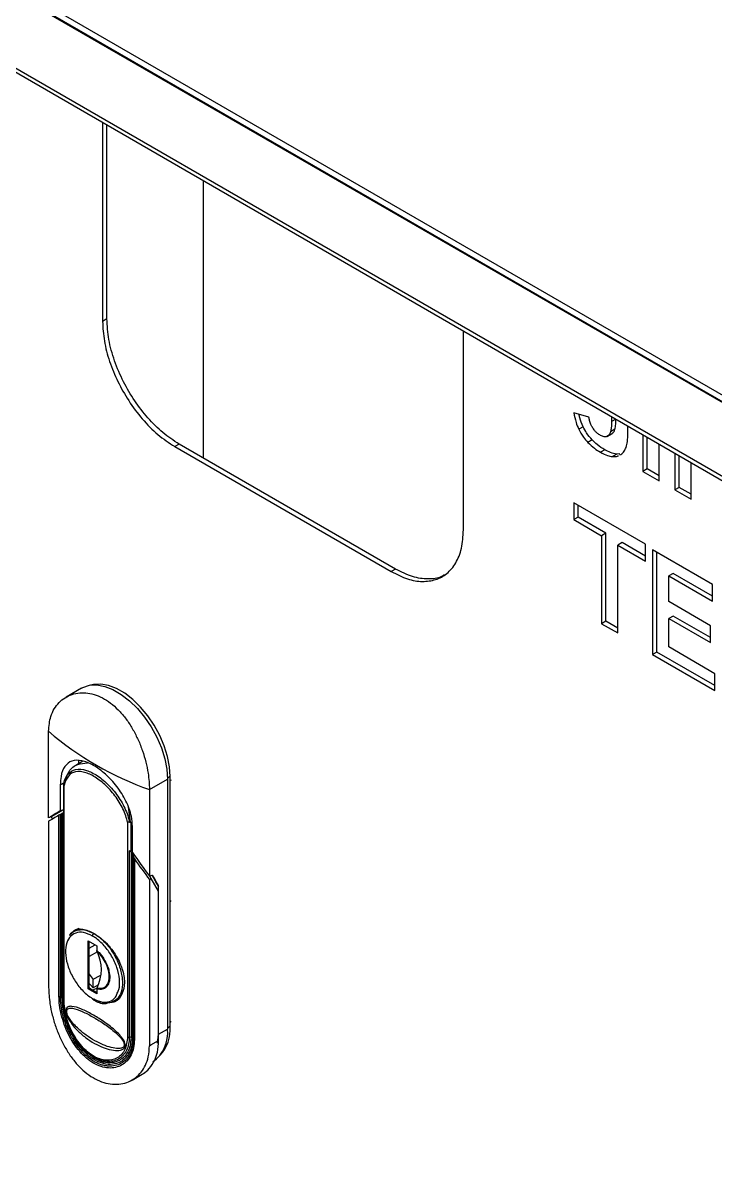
# Model space of a CAD drawing. Header units: millimetres. Extents: x -1281 to 3780, y -2005 to 2969.
# Drawn here: x 1868.2 to 2004.1, y 1909.5 to 2132.4 of the extents above; entities that cross this region are included whole.
import ezdxf

# ---------------------------------------------------------------- set-up
doc = ezdxf.new("R2010")
doc.units = ezdxf.units.MM

msp = doc.modelspace()

# ---------------------------------------------------------------- linework, layer by layer
at = {"color": 7, "linetype": 'Continuous'}
for p, q in [((2235.7967, 1926.3708), (1620.6138, 2281.5084)), ((2236.0316, 1924.8257), (1620.8487, 2279.9632)), ((2236.1389, 1924.9838), (1620.956, 2280.1213)), ((2236.0316, 1910.2913), (1620.8487, 2265.4288)), ((1621.3045, 2264.4216), (2236.0316, 1909.5471)), ((1883.8723, 2112.8443), (1883.8723, 2073.8226)), ((1884.7209, 2074.3124), (1884.7209, 2112.3545)), ((1903.6914, 2047.0066), (1903.6914, 2101.403)), ((1884.7209, 2074.3124), (1883.8723, 2073.8226)), ((1954.6842, 2032.9438), (1954.6842, 2071.9655)), ((1979.3046, 2055.0237), (1976.3364, 2055.9244)), ((1983.756, 2055.1827), (1983.756, 2054.1967)), ((1984.6045, 2054.6866), (1983.756, 2054.1967)), ((1984.6045, 2054.6866), (1984.6045, 2054.6929)), ((1978.1658, 2053.1759), (1977.3173, 2052.686)), ((1984.3991, 2052.6753), (1983.5506, 2052.1854)), ((1986.9249, 2051.2929), (1986.9249, 2053.3534)), ((1979.9433, 2050.591), (1979.0948, 2050.1012)), ((1982.8667, 2051.2419), (1983.9273, 2051.8542)), ((1989.9046, 2051.6332), (1989.9046, 2044.4098)), ((1990.7531, 2044.8996), (1990.7531, 2051.1434)), ((1898.8831, 2049.7823), (1898.0346, 2049.2925)), ((1898.0346, 2049.2925), (1940.5216, 2024.7652)), ((1941.3702, 2025.2551), (1898.8831, 2049.7823)), ((1982.4162, 2048.6605), (1981.5677, 2048.1707)), ((1993.0732, 2042.5806), (1993.0732, 2049.804)), ((1996.1783, 2048.0115), (1996.1783, 2040.7881)), ((1984.7593, 2047.8159), (1983.9108, 2047.326)), ((1985.3941, 2047.8454), (1984.7593, 2047.8159)), ((1985.4029, 2047.6387), (1985.5879, 2047.7277)), ((1997.0268, 2041.2779), (1997.0268, 2047.5217)), ((1999.3472, 2038.9587), (1999.3472, 2046.1821)), ((1990.7531, 2044.8996), (1989.9046, 2044.4098)), ((1989.9046, 2044.4098), (1993.0732, 2042.5806)), ((1993.0732, 2043.5603), (1990.7531, 2044.8996)), ((1997.0268, 2041.2779), (1996.1783, 2040.7881)), ((1999.3472, 2039.9384), (1997.0268, 2041.2779)), ((1996.1783, 2040.7881), (1999.3472, 2038.9587)), ((1990.4196, 2030.1432), (1976.3358, 2038.2736)), ((1976.3358, 2038.2736), (1976.3358, 2034.9627)), ((1977.1843, 2035.4526), (1977.1843, 2037.7838)), ((1977.1843, 2035.4526), (1976.3358, 2034.9627)), ((1976.3358, 2034.9627), (1981.7931, 2031.8123)), ((1982.6416, 2032.3021), (1977.1843, 2035.4526)), ((1982.6416, 2032.3021), (1981.7931, 2031.8123)), ((1982.6416, 2015.0509), (1982.6416, 2032.3021)), ((1981.7931, 2031.8123), (1981.7931, 2014.561)), ((1985.8102, 2030.473), (1984.9617, 2029.9831)), ((1990.4196, 2027.812), (1985.8102, 2030.473)), ((1990.4196, 2026.8323), (1990.4196, 2030.1432)), ((1984.9617, 2012.7319), (1984.9617, 2029.9831)), ((1984.9617, 2029.9831), (1990.4196, 2026.8323)), ((2003.5841, 2022.2603), (1991.7897, 2029.0691)), ((1991.7897, 2029.0691), (1991.7897, 2008.507)), ((1992.6382, 2008.9968), (1992.6382, 2028.5793)), ((1941.3702, 2025.2551), (1940.5216, 2024.7652)), ((1995.8071, 2024.4187), (1994.9586, 2023.9289)), ((1994.9586, 2018.8755), (1994.9586, 2023.9289)), ((1994.9586, 2023.9289), (2003.5841, 2018.9495)), ((2003.5841, 2019.9291), (1995.8071, 2024.4187)), ((2003.5841, 2018.9495), (2003.5841, 2022.2603)), ((2003.1317, 2014.1573), (1994.9586, 2018.8755)), ((1982.6416, 2015.0509), (1981.7931, 2014.561)), ((1981.7931, 2014.561), (1984.9617, 2012.7319)), ((1984.9617, 2013.7115), (1982.6416, 2015.0509)), ((1995.8071, 2016.0549), (1994.9586, 2015.565)), ((1994.9586, 2009.9881), (1994.9586, 2015.565)), ((1994.9586, 2015.565), (2003.1317, 2010.8468)), ((2003.1317, 2011.8265), (1995.8071, 2016.0549)), ((2003.1317, 2010.8468), (2003.1317, 2014.1573)), ((1992.6382, 2008.9968), (1991.7897, 2008.507)), ((1991.7897, 2008.507), (2004.0378, 2001.4363)), ((2004.0378, 2002.416), (1992.6382, 2008.9968)), ((2004.0378, 2004.7468), (1994.9586, 2009.9881)), ((2004.0378, 2001.4363), (2004.0378, 2004.7468)), ((1879.7219, 2001.9032), (1876.7132, 2000.1664)), ((1873.2856, 1976.4625), (1873.2856, 1993.452)), ((1880.0256, 1987.588), (1878.6162, 1986.7744)), ((1879.2079, 1987.1159), (1879.2079, 1987.6584)), ((1893.0846, 1982.0221), (1896.6204, 1984.0634)), ((1896.6204, 1984.0634), (1896.6204, 1935.071)), ((1897.1507, 1935.5812), (1897.1507, 1984.5737)), ((1897.1507, 1983.9613), (1897.3275, 1983.8592)), ((1875.5794, 1982.9534), (1875.5794, 1977.8615)), ((1876.2058, 1983.0701), (1876.2058, 1940.9317)), ((1876.308, 1940.7478), (1876.308, 1982.8544)), ((1893.0846, 1982.0221), (1893.0846, 1965.0327)), ((1873.8158, 1976.6928), (1873.2856, 1976.4625)), ((1876.2058, 1978.0729), (1873.8158, 1976.6928)), ((1873.8158, 1976.6928), (1874.061, 1976.2625)), ((1875.3124, 1941.5214), (1875.3124, 1976.9852)), ((1875.5794, 1977.8615), (1876.2058, 1978.1352)), ((1875.61, 1941.4087), (1875.61, 1977.157)), ((1875.9046, 1941.2983), (1875.9046, 1977.3272)), ((1876.109, 1941.1395), (1876.109, 1977.4452)), ((1888.8842, 1978.5794), (1889.2692, 1975.7133)), ((1873.2856, 1975.8147), (1873.2856, 1943.2348)), ((1888.7767, 1975.6564), (1888.7767, 1933.5498)), ((1889.4335, 1975.5152), (1889.6529, 1975.6419)), ((1889.4335, 1975.5152), (1889.4335, 1970.0337)), ((1889.7503, 1969.6809), (1889.7503, 1974.7728)), ((1889.1179, 1970.0485), (1889.1179, 1933.4915)), ((1889.4335, 1970.0337), (1889.7503, 1970.2166)), ((1889.4552, 1969.7406), (1889.4552, 1933.4349)), ((1889.7303, 1969.3458), (1889.7303, 1933.3169)), ((1889.9214, 1968.8952), (1889.9214, 1933.1469)), ((1890.1167, 1968.4389), (1890.1167, 1932.9751)), ((1893.0846, 1965.0327), (1893.6148, 1965.2631)), ((1893.0846, 1964.385), (1893.4384, 1964.5892)), ((1893.0846, 1964.385), (1893.0846, 1931.805)), ((1893.4384, 1964.5892), (1893.1627, 1965.0667)), ((1894.8526, 1962.1073), (1893.4384, 1964.5892)), ((1893.6017, 1965.2574), (1894.3556, 1963.9515)), ((1894.2917, 1964.0637), (1894.3556, 1963.9515)), ((1894.2917, 1964.0637), (1894.7887, 1963.203)), ((1894.8526, 1963.0907), (1894.3556, 1963.9515)), ((1894.7887, 1963.203), (1894.8526, 1963.0907)), ((1894.8526, 1962.9087), (1894.8526, 1963.0907)), ((1894.8526, 1934.0505), (1894.8526, 1962.9087)), ((1894.8526, 1932.8256), (1894.8526, 1962.1073)), ((1897.1507, 1960.2816), (1897.3275, 1960.1795)), ((1879.2326, 1954.7709), (1878.2427, 1954.1995)), ((1881.064, 1952.3811), (1882.7611, 1951.4014)), ((1881.064, 1942.9909), (1881.064, 1952.3811)), ((1881.2762, 1943.1133), (1881.2762, 1952.2586)), ((1881.2762, 1950.9285), (1882.4254, 1951.5952)), ((1882.8553, 1950.1994), (1881.2762, 1949.2821)), ((1882.7611, 1951.4014), (1882.7611, 1950.4679)), ((1882.063, 1944.8333), (1883.4048, 1945.6031)), ((1881.2761, 1943.2321), (1881.5727, 1942.9421)), ((1882.063, 1943.1896), (1882.063, 1944.8333)), ((1882.9357, 1943.691), (1882.063, 1943.1896)), ((1881.2762, 1943.1133), (1881.064, 1942.9909)), ((1882.7611, 1942.0112), (1881.064, 1942.9909)), ((1882.7611, 1942.2561), (1881.2762, 1943.1133)), ((1882.7611, 1942.9447), (1882.7611, 1942.0112)), ((1886.1451, 1940.5176), (1887.135, 1941.0891)), ((1897.1507, 1936.6019), (1897.3275, 1936.4998)), ((1894.8526, 1934.0505), (1896.6204, 1935.071)), ((1893.3706, 1931.9702), (1894.8526, 1932.8256)), ((1894.6855, 1932.3152), (1894.8526, 1934.0505)), ((1893.0846, 1931.805), (1893.3706, 1931.9701)), ((1889.6507, 1925.087), (1891.6344, 1926.2322))]:
    msp.add_line(p, q, dxfattribs=at)
at = {"color": 8, "linetype": 'Continuous'}
for p, q in [((1875.5794, 1982.9534), (1876.2964, 1983.3531)), ((1897.1507, 1984.5737), (1896.6188, 1984.2666)), ((1894.2917, 1964.0637), (1893.6096, 1965.2608)), ((1897.1507, 1935.5812), (1896.6204, 1935.2751))]:
    msp.add_line(p, q, dxfattribs=at)
at = {"color": 7, "linetype": 'Continuous', "flags": 128}
for points in [[(1879.7217, 2001.9031), (1880.0161, 2002.0593), (1881.3064, 2002.4741), (1882.7443, 2002.5426), (1884.2907, 2002.263), (1885.9034, 2001.6427), (1887.5384, 2000.6989), (1889.1511, 1999.4571), (1890.6974, 1997.9514), (1892.1354, 1996.2227), (1893.4256, 1994.3182), (1894.533, 1992.2899), (1895.4272, 1990.193), (1896.084, 1988.0849), (1896.4853, 1986.023), (1896.6204, 1984.0634)], [(1897.1507, 1984.5737), (1897.0181, 1986.4982), (1896.6239, 1988.5233), (1895.9789, 1990.5938), (1895.1006, 1992.6532), (1894.013, 1994.6453), (1892.7458, 1996.5158), (1891.3336, 1998.2136), (1889.8148, 1999.6925), (1888.2309, 2000.9121), (1886.6251, 2001.8391), (1885.0412, 2002.4482), (1883.5224, 2002.7229), (1882.1102, 2002.6556), (1881.4822, 2002.5023)], [(1893.6148, 1965.2631), (1894.1071, 1964.3991), (1894.5994, 1963.5352), (1894.7887, 1963.203)], [(1882.063, 1943.1896), (1881.4619, 1943.8181), (1881.2762, 1944.0318)]]:
    msp.add_lwpolyline(points, dxfattribs=at)
at = {"color": 7, "linetype": 'Continuous'}
for centre, radius, start, end in [((1913.6364, 2040.4861), 61.9709, 229.373525, 250.631851), ((1875.5192, 1946.729), 8.118, 333.755307, 26.244693), ((1889.5541, 1951.5492), 10.0608, 214.635138, 221.876815), ((1875.6681, 1942.0114), 0.6055, 234.024551, 264.493849), ((1875.5509, 1940.8024), 0.6091, 54.500722, 84.432452), ((1889.742, 1934.322), 6.919, 305.100138, 6.213948), ((1889.5959, 1935.0657), 7.5724, 316.843094, 3.903365), ((1889.075, 1934.2678), 0.7775, 247.439855, 273.169234), ((1889.1607, 1932.7126), 0.78, 67.817299, 93.141858), ((1889.6205, 1933.0011), 0.3344, 25.836244, 70.832469), ((1890.2248, 1933.2947), 0.3374, 205.980658, 251.312243)]:
    msp.add_arc(centre, radius, start, end, dxfattribs=at)
at = {"color": 8, "linetype": 'Continuous'}
for centre, radius, start, end in [((1875.9679, 1940.9388), 0.2454, 16.167736, 54.88206), ((1876.4263, 1940.9339), 0.2206, 180.565558, 237.551696)]:
    msp.add_arc(centre, radius, start, end, dxfattribs=at)
at = {"color": 7, "linetype": 'Continuous'}
for centre, major_axis, ratio, start_param, end_param in [((1928.8644, 2002.0228), (66.0724, 33.5655), 0.05690571, 2.4794737, 2.54071048), ((1928.8644, 2007.9015), (66.1, 38.1649), 0.00007037, 2.51519225, 2.56957054), ((1875.7175, 1977.2191), (0.5, 0.2887), 0.00007037, 1.78743086, 2.51519226), ((1875.5025, 1977.095), (0.5, 0.2887), 0.00007037, 4.92902351, 5.64675908), ((1928.8644, 2007.9015), (65.85, 38.0206), 0.00007037, 2.4999625, 2.50516646), ((1875.7084, 1977.214), (0.5, 0.2887), 0.00007037, 5.64155516, 6.35929084), ((1889.0799, 1970.6461), (-0.3536, 0.6124), 0.57733463, 2.43229994, 3.14155202), ((1889.156, 1969.4509), (-0.3536, 0.6124), 0.57733463, 4.856157, 5.5738926), ((1928.8644, 2007.9015), (-46.5649, 80.6484), 0.57733463, 1.71456434, 1.7197683), ((1889.4331, 1969.0531), (-0.3536, 0.6124), 0.57733463, 4.14362535, 4.86136095), ((1928.8644, 2002.0228), (-50.6315, 78.8805), 0.5387017, 1.6358049, 1.69704169), ((1890.4098, 1968.7374), (-0.3536, 0.6124), 0.57733463, 1.0020327, 1.72979409), ((1928.8644, 2007.9015), (-46.7417, 80.9545), 0.57733463, 1.72979409, 1.78417238), ((1898.5416, 1956.7959), (66.7544, 32.5633), 0.07514462, 4.42306904, 4.43499959)]:
    msp.add_ellipse(centre, major_axis=major_axis, ratio=ratio, start_param=start_param, end_param=end_param, dxfattribs=at)
for points, knots in [([(1883.8723, 2073.8226), (1883.9419, 2072.5498), (1884.0789, 2070.0413), (1885.1626, 2065.9908), (1886.7869, 2062.0232), (1888.9649, 2058.1732), (1891.6278, 2054.6219), (1894.7157, 2051.47), (1896.9172, 2050.0256), (1898.0346, 2049.2925)], [0, 0, 0, 0, 0.14399691, 0.28380367, 0.42162673, 0.55884174, 0.70306734, 0.84930066, 1, 1, 1, 1]), ([(1898.8831, 2049.7823), (1897.8157, 2050.4789), (1895.7119, 2051.8516), (1892.746, 2054.8153), (1890.1221, 2058.2058), (1887.877, 2062.0171), (1886.1331, 2066.0989), (1884.9474, 2070.3492), (1884.7971, 2072.9782), (1884.7209, 2074.3124)], [0, 0, 0, 0, 0.14400067, 0.28380809, 0.42163152, 0.55884775, 0.70307258, 0.84930457, 1, 1, 1, 1]), ([(1976.3364, 2055.9244), (1976.4545, 2055.2936), (1976.6552, 2054.2216), (1977.1242, 2053.1337), (1977.3173, 2052.686)], [0, 0, 0, 0, 0.5884507, 1, 1, 1, 1]), ([(1978.1658, 2053.1759), (1977.9158, 2053.7554), (1977.5616, 2054.5764), (1977.4056, 2055.3781), (1977.3597, 2055.6139)], [0, 0, 0, 0, 0.70593874, 1, 1, 1, 1]), ([(1979.6938, 2053.6273), (1979.5967, 2053.8835), (1979.4176, 2054.3562), (1979.3401, 2054.814), (1979.3046, 2055.0237)], [0, 0, 0, 0, 0.5421207, 1, 1, 1, 1]), ([(1984.3991, 2052.6753), (1984.4668, 2053.0037), (1984.5961, 2053.6314), (1984.6018, 2054.3459), (1984.6045, 2054.6866)], [0, 0, 0, 0, 0.52320032, 1, 1, 1, 1]), ([(1977.3173, 2052.686), (1977.6002, 2052.1581), (1978.1074, 2051.2117), (1978.792, 2050.4417), (1979.0948, 2050.1012)], [0, 0, 0, 0, 0.55785157, 1, 1, 1, 1]), ([(1979.9433, 2050.591), (1979.5617, 2051.029), (1978.8803, 2051.8112), (1978.3841, 2052.7588), (1978.1658, 2053.1759)], [0, 0, 0, 0, 0.55996383, 1, 1, 1, 1]), ([(1980.4239, 2052.422), (1980.2666, 2052.6303), (1979.9826, 2053.0064), (1979.7829, 2053.4358), (1979.6938, 2053.6273)], [0, 0, 0, 0, 0.55387909, 1, 1, 1, 1]), ([(1981.4169, 2051.5682), (1981.2187, 2051.6974), (1980.8723, 2051.9234), (1980.5583, 2052.2726), (1980.4239, 2052.422)], [0, 0, 0, 0, 0.57215001, 1, 1, 1, 1]), ([(1983.756, 2054.1967), (1983.7509, 2053.7713), (1983.7424, 2053.0576), (1983.6058, 2052.4364), (1983.5506, 2052.1854)], [0, 0, 0, 0, 0.59610106, 1, 1, 1, 1]), ([(1983.8002, 2051.8255), (1983.9304, 2051.9074), (1984.2132, 2052.0854), (1984.334, 2052.4685), (1984.3991, 2052.6753)], [0, 0, 0, 0, 0.46023278, 1, 1, 1, 1]), ([(1982.4162, 2048.6605), (1981.9224, 2048.9657), (1981.0758, 2049.489), (1980.2764, 2050.2669), (1979.9433, 2050.591)], [0, 0, 0, 0, 0.58329676, 1, 1, 1, 1]), ([(1982.8296, 2051.2365), (1982.6036, 2051.2136), (1982.1667, 2051.1693), (1981.661, 2051.4383), (1981.4169, 2051.5682)], [0, 0, 0, 0, 0.5173647, 1, 1, 1, 1]), ([(1983.5506, 2052.1854), (1983.4621, 2051.9325), (1983.3103, 2051.4988), (1982.971, 2051.3136), (1982.8296, 2051.2365)], [0, 0, 0, 0, 0.58338617, 1, 1, 1, 1]), ([(1986.5894, 2049.1292), (1986.6968, 2049.494), (1986.8909, 2050.153), (1986.9144, 2050.941), (1986.9249, 2051.2929)], [0, 0, 0, 0, 0.55353272, 1, 1, 1, 1]), ([(1979.0948, 2050.1012), (1979.5256, 2049.6905), (1980.3301, 2048.9236), (1981.1751, 2048.4095), (1981.5677, 2048.1707)], [0, 0, 0, 0, 0.53546293, 1, 1, 1, 1]), ([(1981.5677, 2048.1707), (1982.038, 2047.9229), (1982.8419, 2047.4995), (1983.5973, 2047.3769), (1983.9108, 2047.326)], [0, 0, 0, 0, 0.58502597, 1, 1, 1, 1]), ([(1984.7593, 2047.8159), (1984.3534, 2047.8899), (1983.5928, 2048.0285), (1982.7903, 2048.4595), (1982.4162, 2048.6605)], [0, 0, 0, 0, 0.53378312, 1, 1, 1, 1]), ([(1985.5879, 2047.7277), (1985.82, 2047.9314), (1986.2362, 2048.2968), (1986.481, 2048.8738), (1986.5894, 2049.1292)], [0, 0, 0, 0, 0.557412917, 1, 1, 1, 1]), ([(1983.9108, 2047.326), (1984.2729, 2047.308), (1984.6998, 2047.2867), (1985.0363, 2047.4606), (1985.0875, 2047.487)], [0, 0, 0, 0, 0.84804621, 1, 1, 1, 1]), ([(1940.5216, 2024.7652), (1941.5891, 2024.2293), (1943.6929, 2023.173), (1946.6589, 2022.7124), (1949.2828, 2023.0734), (1951.5279, 2024.2925), (1953.272, 2026.3608), (1954.4577, 2029.242), (1954.608, 2031.6975), (1954.6842, 2032.9438)], [0, 0, 0, 0, 0.14400024, 0.28380811, 0.42163266, 0.55884962, 0.70307464, 0.84930589, 1, 1, 1, 1]), ([(1950.9011, 2024.1275), (1950.7393, 2024.0215), (1949.8473, 2023.4366), (1947.7518, 2023.2317), (1944.6957, 2023.5891), (1942.4897, 2024.6942), (1941.3702, 2025.2551)], [0, 0, 0, 0, 0.06753856, 0.37238489, 0.68147355, 1, 1, 1, 1]), ([(1873.2856, 1993.452), (1873.3702, 1994.4639), (1873.5053, 1996.08), (1874.3595, 1997.894), (1875.3002, 1999.1402), (1876.4838, 2000.0995), (1877.8572, 2000.745), (1879.3755, 2001.0514), (1880.9754, 2001.0026), (1882.6186, 2000.5972), (1884.2517, 1999.8399), (1885.8376, 1998.7391), (1887.321, 1997.3367), (1888.6729, 1995.6735), (1889.8692, 1993.8001), (1890.8927, 1991.7724), (1891.7408, 1989.6282), (1892.3929, 1987.431), (1892.9496, 1984.8007), (1893.0333, 1983.0774), (1893.0846, 1982.0221)], [0, 0, 0, 0, 0.0867124, 0.13848153, 0.19024686, 0.24200955, 0.29377084, 0.34553444, 0.39730092, 0.44794678, 0.49998914, 0.55164994, 0.60330849, 0.654963, 0.706615, 0.75826384, 0.80991346, 0.86297131, 0.91608375, 1, 1, 1, 1]), ([(1889.7503, 1974.7728), (1889.7055, 1975.4341), (1889.5964, 1977.0458), (1888.5712, 1979.8071), (1886.7627, 1982.6864), (1884.4877, 1985.134), (1882.0511, 1986.9179), (1879.7317, 1987.8446), (1877.7829, 1987.7834), (1876.3901, 1986.7109), (1875.6797, 1984.9799), (1875.6079, 1983.529), (1875.5794, 1982.9534)], [0, 0, 0, 0, 0.07501199, 0.18279634, 0.28988788, 0.39587817, 0.5019403, 0.60915737, 0.71693063, 0.82392505, 0.93015409, 1, 1, 1, 1]), ([(1876.2112, 1983.1094), (1876.2245, 1983.1683), (1876.4074, 1983.9729), (1877.0121, 1985.2419), (1878.5346, 1986.1508), (1880.5736, 1985.9912), (1882.8899, 1984.8387), (1885.153, 1982.9469), (1887.1694, 1980.4795), (1888.4112, 1978.1443), (1888.9601, 1976.5161), (1889.1087, 1975.845), (1889.1547, 1975.6373)], [0, 0, 0, 0, 0.0102486, 0.14010715, 0.26947218, 0.4078227, 0.53317833, 0.65846824, 0.78323795, 0.90938356, 0.97194151, 1, 1, 1, 1]), ([(1888.7767, 1975.6564), (1888.7312, 1975.843), (1888.5777, 1976.4735), (1888.0366, 1978.019), (1886.8198, 1980.2479), (1884.8682, 1982.5972), (1882.6936, 1984.3984), (1880.4735, 1985.509), (1878.5347, 1985.6717), (1877.0064, 1984.8547), (1876.546, 1983.5361), (1876.308, 1982.8544)], [0, 0, 0, 0, 0.02645508, 0.08938757, 0.2160402, 0.34120082, 0.46680585, 0.59247043, 0.73121675, 0.86103373, 1, 1, 1, 1]), ([(1876.4622, 1983.7233), (1876.7022, 1984.3776), (1877.243, 1985.8519), (1878.8429, 1987.1486), (1880.2416, 1987.2136), (1880.8898, 1987.2437)], [0, 0, 0, 0, 0.2997739, 0.67550167, 1, 1, 1, 1]), ([(1876.308, 1982.8544), (1876.3062, 1982.8561), (1876.2996, 1982.8622), (1876.2614, 1982.9009), (1876.2043, 1982.9844), (1876.2087, 1983.0656), (1876.2112, 1983.1094)], [0, 0, 0, 0, 0.02230233, 0.08258742, 0.50412842, 1, 1, 1, 1]), ([(1889.1547, 1975.6373), (1889.0981, 1975.6312), (1888.9848, 1975.619), (1888.8602, 1975.6343), (1888.7957, 1975.6506), (1888.779, 1975.6557), (1888.7767, 1975.6564)], [0, 0, 0, 0, 0.421386332, 0.842714659, 0.977642355, 1, 1, 1, 1]), ([(1889.1547, 1975.6373), (1889.1663, 1975.6402), (1889.1905, 1975.6464), (1889.2307, 1975.6721), (1889.2543, 1975.6973), (1889.2692, 1975.7133)], [0, 0, 0, 0, 0.25364943, 0.52703499, 1, 1, 1, 1]), ([(1889.2692, 1975.7133), (1889.293, 1975.6623), (1889.3265, 1975.5905), (1889.3749, 1975.5276), (1889.4011, 1975.5122), (1889.417, 1975.5084), (1889.4281, 1975.513), (1889.4335, 1975.5152)], [0, 0, 0, 0, 0.57558101, 0.80989659, 0.88043721, 0.94277519, 1, 1, 1, 1]), ([(1877.4302, 1953.4497), (1877.4395, 1953.4711), (1877.6833, 1954.0268), (1878.6799, 1954.4905), (1880.3007, 1954.6957), (1881.5638, 1954.1053), (1882.1954, 1953.8101)], [0, 0, 0, 0, 0.01312289, 0.34208407, 0.671041, 1, 1, 1, 1]), ([(1877.695, 1953.6834), (1877.8714, 1953.9442), (1878.3859, 1954.7049), (1879.941, 1954.8759), (1881.3973, 1954.2196), (1882.1247, 1953.8917)], [0, 0, 0, 0, 0.20706501, 0.6039839, 1, 1, 1, 1]), ([(1881.9125, 1953.3202), (1881.3162, 1953.5967), (1880.1235, 1954.1499), (1878.5362, 1954.0105), (1877.3295, 1953.1525), (1876.6395, 1951.6097), (1876.5441, 1949.5727), (1877.0538, 1947.2673), (1878.1116, 1944.9523), (1879.5966, 1942.8973), (1880.947, 1941.6657), (1881.7266, 1941.1864), (1881.9125, 1941.0721)], [0, 0, 0, 0, 0.10737206, 0.2147451, 0.3221181, 0.42949013, 0.53686179, 0.64423499, 0.75160687, 0.85897973, 0.9663526, 1, 1, 1, 1]), ([(1881.9125, 1953.3202), (1881.9168, 1953.3654), (1881.9253, 1953.4559), (1881.9907, 1953.6017), (1882.0842, 1953.7312), (1882.1583, 1953.7838), (1882.1954, 1953.8101)], [0, 0, 0, 0, 0.24998732, 0.5000145, 0.74999865, 1, 1, 1, 1]), ([(1886.7627, 1942.1423), (1886.8836, 1942.3712), (1887.2571, 1943.0788), (1887.2622, 1944.8395), (1886.7764, 1947.1196), (1885.7121, 1949.4414), (1884.2288, 1951.4945), (1882.878, 1952.7266), (1882.0985, 1953.2058), (1881.9125, 1953.3202)], [0, 0, 0, 0, 0.08257526, 0.25523914, 0.42790136, 0.60056462, 0.77322827, 0.94589051, 1, 1, 1, 1]), ([(1882.1247, 1953.8917), (1882.8806, 1953.3689), (1884.3961, 1952.3207), (1886.4362, 1949.7804), (1887.8332, 1946.9523), (1888.3359, 1944.1179), (1887.7933, 1941.8388), (1886.8214, 1940.4964), (1885.9805, 1940.3611), (1885.8107, 1940.3337)], [0, 0, 0, 0, 0.15965598, 0.32007737, 0.48059393, 0.64049161, 0.80038842, 0.95968686, 1, 1, 1, 1]), ([(1882.1954, 1953.8101), (1882.3913, 1953.6896), (1883.2124, 1953.1848), (1884.6348, 1951.8875), (1886.199, 1949.7229), (1887.3133, 1947.2844), (1887.8502, 1944.8561), (1887.7496, 1942.7105), (1887.0229, 1941.0854), (1885.7518, 1940.1816), (1884.0798, 1940.0348), (1882.8235, 1940.6174), (1882.1954, 1940.9087)], [0, 0, 0, 0, 0.03364823, 0.14102065, 0.24839266, 0.35576477, 0.46313774, 0.57051023, 0.67788296, 0.78525452, 0.89262745, 1, 1, 1, 1]), ([(1882.7611, 1950.4679), (1882.9039, 1950.3353), (1883.4075, 1949.8675), (1884.1878, 1948.8446), (1884.8199, 1947.574), (1885.2101, 1946.2908), (1885.3407, 1945.0599), (1885.1024, 1943.8949), (1884.5034, 1943.1094), (1883.681, 1942.7804), (1883.042, 1942.8945), (1882.7611, 1942.9447)], [0, 0, 0, 0, 0.05071279, 0.17881697, 0.30691946, 0.38709801, 0.51519973, 0.64330093, 0.77140426, 0.89950786, 1, 1, 1, 1]), ([(1882.8003, 1950.3188), (1882.7862, 1950.3462), (1882.7643, 1950.3886), (1882.7619, 1950.4473), (1882.7611, 1950.4679)], [0, 0, 0, 0, 0.64790113, 1, 1, 1, 1]), ([(1882.8003, 1943.1391), (1883.0566, 1943.0962), (1883.6544, 1942.9959), (1884.4321, 1943.3065), (1885.0054, 1944.0586), (1885.2335, 1945.1738), (1885.1086, 1946.3521), (1884.735, 1947.5805), (1884.1299, 1948.797), (1883.3936, 1949.7616), (1882.9248, 1950.2019), (1882.8003, 1950.3188)], [0, 0, 0, 0, 0.09694503, 0.22618871, 0.35543344, 0.48467878, 0.61392349, 0.69481547, 0.82406005, 0.95330373, 1, 1, 1, 1]), ([(1873.2856, 1943.2348), (1873.3358, 1942.1859), (1873.4185, 1940.4564), (1873.9792, 1937.8015), (1874.648, 1935.5484), (1875.5326, 1933.3422), (1876.6006, 1931.2644), (1877.8474, 1929.3713), (1879.2432, 1927.7072), (1880.7757, 1926.3251), (1882.4129, 1925.2493), (1884.1142, 1924.537), (1885.8268, 1924.1975), (1887.4822, 1924.2591), (1889.015, 1924.6941), (1890.3634, 1925.4889), (1891.4854, 1926.5876), (1892.3298, 1927.968), (1892.9526, 1929.6821), (1893.0377, 1931.0511), (1893.0846, 1931.805)], [0, 0, 0, 0, 0.08340564, 0.13753695, 0.1916747, 0.24515036, 0.29862676, 0.35116284, 0.4036937, 0.45639462, 0.50909181, 0.56284245, 0.61659747, 0.67066975, 0.72474703, 0.77788726, 0.83102588, 0.88341569, 0.93580109, 1, 1, 1, 1]), ([(1890.1167, 1932.9751), (1890.0852, 1932.4359), (1890.022, 1931.3524), (1889.5184, 1929.96), (1888.7383, 1928.8114), (1887.6925, 1927.975), (1886.4427, 1927.4907), (1885.052, 1927.3866), (1883.5883, 1927.6701), (1882.1148, 1928.3311), (1880.6878, 1929.3455), (1879.356, 1930.6761), (1878.1628, 1932.2712), (1877.1458, 1934.0635), (1876.3331, 1935.9727), (1875.7484, 1937.9093), (1875.3807, 1939.8047), (1875.3351, 1940.951), (1875.3124, 1941.5214)], [0, 0, 0, 0, 0.06170135, 0.12398742, 0.18654607, 0.24940919, 0.31238608, 0.3752522, 0.43777072, 0.50010933, 0.56240982, 0.62482427, 0.68763291, 0.75058837, 0.81345473, 0.87601258, 0.93829865, 1, 1, 1, 1]), ([(1889.9214, 1933.1469), (1889.9165, 1932.9326), (1889.9067, 1932.5041), (1889.8273, 1931.8929), (1889.7013, 1931.3098), (1889.5252, 1930.7605), (1889.1907, 1929.9927), (1888.5838, 1929.1089), (1887.5806, 1928.3069), (1886.3823, 1927.8422), (1885.2679, 1927.7578), (1884.3392, 1927.8768), (1883.6305, 1928.0591), (1882.9178, 1928.3334), (1881.7878, 1928.9124), (1880.4004, 1929.9746), (1879.1793, 1931.3743), (1878.4536, 1932.4094), (1878.0514, 1933.0529), (1877.7411, 1933.5995), (1877.2548, 1934.5263), (1876.6448, 1935.9227), (1876.0552, 1937.825), (1875.6801, 1939.7022), (1875.6334, 1940.8399), (1875.61, 1941.4087)], [0, 0, 0, 0, 0.02500913, 0.05001353, 0.07501828, 0.10002645, 0.12503765, 0.18749962, 0.24999321, 0.31251161, 0.37504977, 0.40636073, 0.43767562, 0.46899092, 0.50030904, 0.5874597, 0.65743781, 0.68599886, 0.71023752, 0.73015224, 0.7457466, 0.8093499, 0.8729222, 0.93646889, 1, 1, 1, 1]), ([(1889.7303, 1933.3169), (1889.6918, 1932.736), (1889.6208, 1931.6622), (1889.0957, 1930.3471), (1888.3614, 1929.3305), (1887.2878, 1928.5156), (1885.8548, 1928.0696), (1884.1003, 1928.1955), (1882.2875, 1928.937), (1880.5444, 1930.2499), (1878.9802, 1932.0415), (1877.7876, 1934.005), (1876.9369, 1935.9326), (1876.3753, 1937.6981), (1875.9847, 1939.5394), (1875.9327, 1940.6816), (1875.9046, 1941.2983)], [0, 0, 0, 0, 0.07136173, 0.13191599, 0.19354347, 0.25484091, 0.33659669, 0.41840951, 0.50010842, 0.58180891, 0.66360858, 0.74543986, 0.8067681, 0.86840278, 0.92893442, 1, 1, 1, 1]), ([(1881.5264, 1929.9062), (1881.2263, 1930.1155), (1880.3643, 1930.7166), (1879.1017, 1932.2322), (1877.9423, 1934.0991), (1877.1163, 1935.9576), (1876.571, 1937.6522), (1876.1882, 1939.4319), (1876.137, 1940.5365), (1876.109, 1941.1395)], [0, 0, 0, 0, 0.09445763, 0.2712436, 0.44814788, 0.58065394, 0.71437519, 0.84406695, 1, 1, 1, 1]), ([(1881.458, 1930.0781), (1881.2952, 1930.188), (1880.716, 1930.5791), (1879.7948, 1931.5413), (1878.7444, 1932.9041), (1877.8494, 1934.4515), (1877.1275, 1936.098), (1876.6033, 1937.7778), (1876.2694, 1939.4349), (1876.2278, 1940.4415), (1876.207, 1940.9448)], [0, 0, 0, 0, 0.05290222, 0.18815584, 0.32343048, 0.45873122, 0.59404359, 0.72936088, 0.86466957, 1, 1, 1, 1]), ([(1882.1954, 1940.9087), (1882.1583, 1940.8923), (1882.0842, 1940.8593), (1881.9907, 1940.8808), (1881.9253, 1940.951), (1881.9168, 1941.0317), (1881.9125, 1941.0721)], [0, 0, 0, 0, 0.24999766, 0.50001395, 0.75000706, 1, 1, 1, 1]), ([(1882.7611, 1942.9447), (1882.764, 1942.9856), (1882.7685, 1943.0485), (1882.7921, 1943.1157), (1882.8003, 1943.1391)], [0, 0, 0, 0, 0.65109172, 1, 1, 1, 1]), ([(1888.7767, 1933.5498), (1888.6694, 1932.6604), (1888.4546, 1930.8798), (1886.8404, 1929.2386), (1884.6216, 1928.7462), (1882.0996, 1929.5642), (1879.7143, 1931.5814), (1877.8183, 1934.4518), (1876.5501, 1937.7567), (1876.3886, 1939.7522), (1876.308, 1940.7478)], [0, 0, 0, 0, 0.12451305, 0.24927825, 0.37451109, 0.50010991, 0.62571095, 0.75101091, 0.87576746, 1, 1, 1, 1]), ([(1888.3158, 1931.9174), (1888.3021, 1931.7926), (1888.2705, 1931.5056), (1887.9685, 1931.1394), (1887.2355, 1930.8248), (1885.9688, 1930.8568), (1884.3773, 1931.2637), (1882.6674, 1932.0182), (1880.9426, 1933.0545), (1879.4727, 1934.2478), (1878.3198, 1935.4273), (1877.5376, 1936.4353), (1877.0057, 1937.3513), (1876.7408, 1938.0464), (1876.6564, 1938.4996), (1876.666, 1938.8794), (1876.7901, 1939.2255), (1877.1701, 1939.5221), (1878.1297, 1939.5849), (1879.7335, 1939.0406), (1881.8339, 1937.9953), (1884.0283, 1936.6258), (1885.8786, 1935.26), (1887.1966, 1934.0053), (1887.8677, 1933.1732), (1888.2128, 1932.5059), (1888.3044, 1932.1437), (1888.3154, 1931.9654), (1888.3157, 1931.9265), (1888.3158, 1931.9174)], [0, 0, 0, 0, 0.01260034, 0.02900428, 0.05548576, 0.10863154, 0.16772859, 0.22694979, 0.29407427, 0.36112277, 0.3999942, 0.43869634, 0.46726235, 0.48349349, 0.49688265, 0.50570592, 0.52055142, 0.54109064, 0.57835306, 0.65948188, 0.73977295, 0.82009789, 0.90011283, 0.93671665, 0.96742461, 0.98322808, 0.9962515, 0.99911861, 1, 1, 1, 1]), ([(1888.1285, 1932.0128), (1888.1284, 1932.0203), (1888.1274, 1932.1315), (1888.0941, 1932.2918), (1887.978, 1932.5972), (1887.6906, 1933.0976), (1887.0503, 1933.8283), (1885.7908, 1934.9643), (1884.0232, 1936.2285), (1881.9092, 1937.5355), (1879.8713, 1938.5722), (1878.3025, 1939.1658), (1877.345, 1939.2123), (1876.9769, 1939.0166), (1876.8656, 1938.8068), (1876.8286, 1938.634), (1876.8215, 1938.4158), (1876.909, 1938.0267), (1877.1779, 1937.4239), (1877.9638, 1936.2376), (1879.3023, 1934.8959), (1881.0432, 1933.547), (1882.7136, 1932.5521), (1884.3572, 1931.7899), (1885.8762, 1931.329), (1887.0815, 1931.1974), (1887.7868, 1931.3942), (1888.0833, 1931.671), (1888.115, 1931.9108), (1888.1285, 1932.0128)], [0, 0, 0, 0, 0.00077042, 0.01138729, 0.01483234, 0.02944074, 0.05926012, 0.09598196, 0.17781829, 0.26055745, 0.34326969, 0.42584139, 0.4625618, 0.48185085, 0.49212798, 0.49515842, 0.50287321, 0.5147351, 0.52974236, 0.5574531, 0.63564494, 0.70466294, 0.77374163, 0.83449276, 0.89514287, 0.94844733, 0.97393076, 0.98892244, 1, 1, 1, 1]), ([(1884.6616, 1940.0867), (1884.5571, 1940.0597), (1883.8047, 1939.8655), (1882.902, 1940.3383), (1882.1247, 1940.7454)], [0, 0, 0, 0, 0.13893522, 1, 1, 1, 1]), ([(1894.1444, 1928.9885), (1894.3273, 1929.4827), (1894.7457, 1930.6133), (1894.8141, 1932.0288), (1894.8526, 1932.8256)], [0, 0, 0, 0, 0.43711371, 1, 1, 1, 1]), ([(1891.622, 1926.2551), (1891.7076, 1926.2952), (1892.2546, 1926.5511), (1893.2282, 1927.4064), (1893.8085, 1928.4085), (1894.1444, 1928.9885)], [0, 0, 0, 0, 0.07240131, 0.4631404, 1, 1, 1, 1])]:
    msp.add_open_spline(points, degree=3, knots=knots, dxfattribs=at)
at = {"color": 8, "linetype": 'Continuous'}
for points, knots in [([(1881.9125, 1941.0721), (1882.5103, 1940.794), (1883.7059, 1940.2378), (1885.2715, 1940.4001), (1886.3554, 1941.0479), (1886.6587, 1941.8629), (1886.7627, 1942.1423)], [0, 0, 0, 0, 0.28394896, 0.5678983, 0.85184918, 1, 1, 1, 1]), ([(1889.1179, 1933.4915), (1889.0903, 1933.0161), (1889.035, 1932.0655), (1888.5961, 1930.8545), (1887.9224, 1929.8664), (1887.0238, 1929.1541), (1885.9522, 1928.7472), (1884.7557, 1928.6625), (1883.4916, 1928.9231), (1882.3694, 1929.3936), (1881.7083, 1929.8902), (1881.458, 1930.0781)], [0, 0, 0, 0, 0.11619617, 0.23237425, 0.34855914, 0.4647398, 0.58090899, 0.69705897, 0.81318863, 0.92930562, 1, 1, 1, 1]), ([(1889.4552, 1933.4349), (1889.4176, 1932.8695), (1889.3488, 1931.8341), (1888.8417, 1930.5684), (1888.1372, 1929.5943), (1887.1039, 1928.8154), (1885.7248, 1928.3866), (1884.0417, 1928.535), (1882.5908, 1929.0554), (1881.7832, 1929.701), (1881.5264, 1929.9062)], [0, 0, 0, 0, 0.13391007, 0.24525528, 0.36004626, 0.47374777, 0.62550358, 0.77730479, 0.9292048, 1, 1, 1, 1])]:
    msp.add_open_spline(points, degree=3, knots=knots, dxfattribs=at)

doc.saveas('drawing.dxf')
